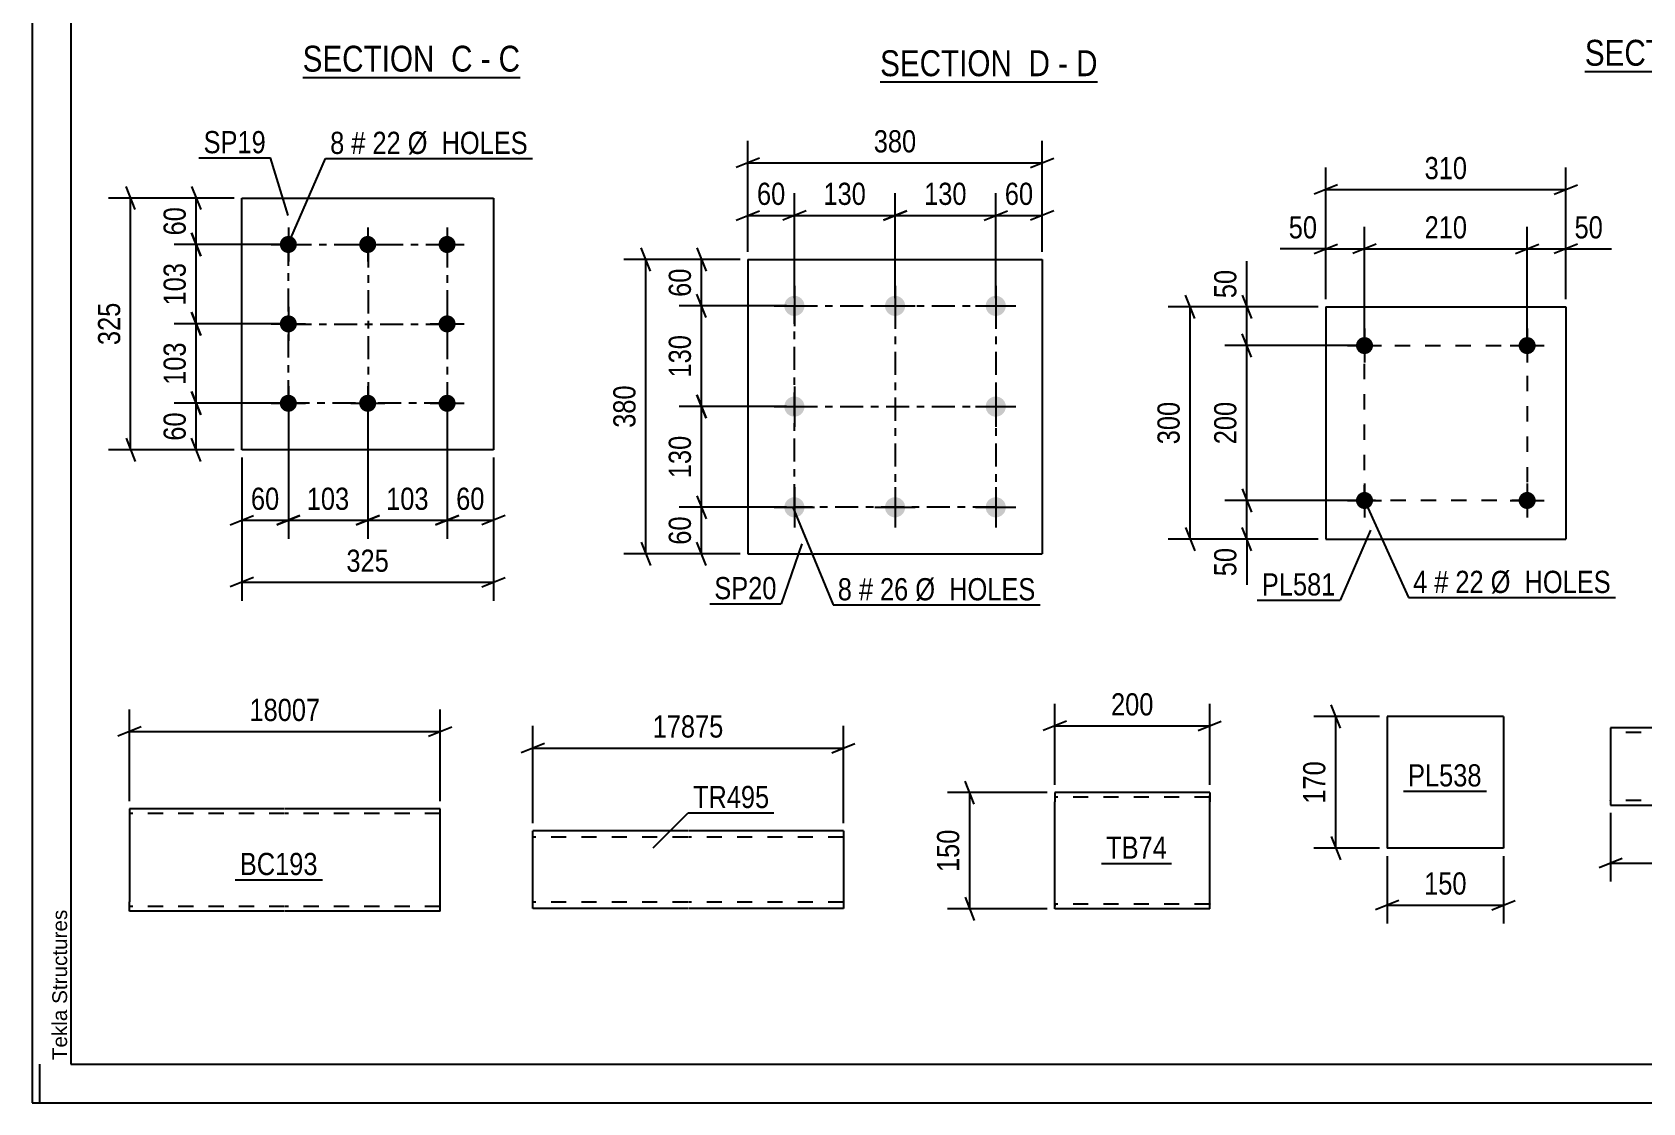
# Model space of a CAD drawing. Header units: millimetres. Extents: x 0 to 841, y 0 to 594.
# Drawn here: x 0 to 208, y 0 to 138.2 of the extents above; entities that cross this region are included whole.
import ezdxf

# ---------------------------------------------------------------- set-up
doc = ezdxf.new("R2010")
doc.units = ezdxf.units.MM
doc.linetypes.add('DXK_LINE_DOT2', pattern=[3.9198, 1.9599, -1.9599])
doc.linetypes.add('DXK_LINE_DOT3', pattern=[5.9187, 2.979, -0.9799, 0.9799, -0.9799])
doc.styles.add('Arial', font='ARIAL.TTF', dxfattribs={"height": 0.2})
doc.styles.add('Arial Narrow', font='ARIALN.TTF', dxfattribs={"height": 0.2})

# ---------------------------------------------------------------- blocks, each defined once
blk = doc.blocks.new('Unknown-318887337-18 - 7061')
at = {"color": 6, "linetype": 'Continuous'}
blk.add_line((109.48, 131.79), (137.55, 131.79), dxfattribs=at)
at = {"color": 0, "linetype": 'Continuous'}
for points in [[(127.59, 132.54), (127.59, 136.04), (109.48, 136.04), (109.48, 132.54)], [(131.41, 132.54), (131.41, 136.04), (128.64, 136.04), (128.64, 132.54)], [(133.73, 132.54), (133.73, 136.04), (132.46, 136.04), (132.46, 132.54)], [(137.55, 132.54), (137.55, 136.04), (134.78, 136.04), (134.78, 132.54)]]:
    blk.add_wipeout(points, dxfattribs=at)
at = {"color": 7, "linetype": 'Continuous', "style": 'Arial Narrow'}
for s, p in [('SECTION ', (109.48, 132.54)), ('D', (128.64, 132.54)), ('D', (134.78, 132.54)), ('-', (132.46, 132.54))]:
    blk.add_text(s, height=3.34, dxfattribs=at).set_placement(p)
blk = doc.blocks.new('Unknown-318887337-1135')
at = {"color": 5, "linetype": 'Continuous'}
for p, q in [((0, 594), (0, 0)), ((5, 589), (5, 5)), ((1, 0), (1, 5)), ((5, 5), (836, 5)), ((0, 0), (841, 0))]:
    blk.add_line(p, q, dxfattribs=at)
at = {"color": 174, "linetype": 'Continuous', "style": 'Arial'}
blk.add_text('Tekla Structures', height=1.9102, rotation=90, dxfattribs=at).set_placement((4.5, 5.5))
blk = doc.blocks.new('Unknown-318887337-13 - 1680')
at = {"color": 6, "linetype": 'Continuous'}
blk.add_line((34.92, 132.38), (62.99, 132.38), dxfattribs=at)
at = {"color": 0, "linetype": 'Continuous'}
for points in [[(53.03, 133.13), (53.03, 136.63), (34.92, 136.63), (34.92, 133.13)], [(56.85, 133.13), (56.85, 136.63), (54.08, 136.63), (54.08, 133.13)], [(59.17, 133.13), (59.17, 136.63), (57.9, 136.63), (57.9, 133.13)], [(62.99, 133.13), (62.99, 136.63), (60.22, 136.63), (60.22, 133.13)]]:
    blk.add_wipeout(points, dxfattribs=at)
at = {"color": 7, "linetype": 'Continuous', "style": 'Arial Narrow'}
for s, p in [('SECTION ', (34.92, 133.13)), ('C', (54.08, 133.13)), ('C', (60.22, 133.13)), ('-', (57.9, 133.13))]:
    blk.add_text(s, height=3.34, dxfattribs=at).set_placement(p)
blk = doc.blocks.new('Unknown-318887337-16 - 6529')
at = {"color": 6, "linetype": 'Continuous'}
blk.add_line((200.47, 133.14), (228.12, 133.14), dxfattribs=at)
at = {"color": 0, "linetype": 'Continuous'}
for points in [[(218.58, 133.89), (218.58, 137.39), (200.47, 137.39), (200.47, 133.89)], [(222.18, 133.89), (222.18, 137.39), (219.63, 137.39), (219.63, 133.89)], [(224.51, 133.89), (224.51, 137.39), (223.23, 137.39), (223.23, 133.89)], [(228.12, 133.89), (228.12, 137.39), (225.56, 137.39), (225.56, 133.89)]]:
    blk.add_wipeout(points, dxfattribs=at)
at = {"color": 7, "linetype": 'Continuous', "style": 'Arial Narrow'}
for s, p in [('SECTION ', (200.47, 133.89)), ('E', (219.63, 133.89)), ('-', (223.23, 133.89)), ('E', (225.56, 133.89))]:
    blk.add_text(s, height=3.34, dxfattribs=at).set_placement(p)
blk = doc.blocks.new('Part-318887337-2305 - 2228')
at = {"color": 2, "linetype": 'Continuous'}
for p, q in [((92.41, 108.88), (92.41, 70.88)), ((92.41, 108.88), (130.41, 108.88)), ((130.41, 108.88), (130.41, 70.88)), ((92.41, 70.88), (130.41, 70.88))]:
    blk.add_line(p, q, dxfattribs=at)
blk = doc.blocks.new('Bolt-318887337-2290 - 2228')
at = {"linetype": 'Continuous'}
for points in [[(98.41, 104.18, -1), (98.41, 101.58, -1)], [(111.41, 104.18, -1), (111.41, 101.58, -1)], [(124.41, 104.18, -1), (124.41, 101.58, -1)], [(98.41, 91.18, -1), (98.41, 88.58, -1)], [(124.41, 91.18, -1), (124.41, 88.58, -1)], [(98.41, 78.18, -1), (98.41, 75.58, -1)], [(111.41, 78.18, -1), (111.41, 75.58, -1)], [(124.41, 78.18, -1), (124.41, 75.58, -1)]]:
    blk.add_hatch(color=1, dxfattribs=at).paths.add_polyline_path(points)
at = {"color": 1, "linetype": 'Continuous'}
for p, q in [((98.41, 105.48), (98.41, 100.28)), ((111.41, 105.48), (111.41, 100.28)), ((124.41, 105.48), (124.41, 100.28)), ((95.81, 102.88), (101.01, 102.88)), ((108.81, 102.88), (114.01, 102.88)), ((121.81, 102.88), (127.01, 102.88)), ((98.41, 92.48), (98.41, 87.28)), ((124.41, 92.48), (124.41, 87.28)), ((95.81, 89.88), (101.01, 89.88)), ((121.81, 89.88), (127.01, 89.88)), ((98.41, 79.48), (98.41, 74.28)), ((111.41, 79.48), (111.41, 74.28)), ((124.41, 79.48), (124.41, 74.28)), ((95.81, 76.88), (101.01, 76.88)), ((108.81, 76.88), (114.01, 76.88)), ((121.81, 76.88), (127.01, 76.88))]:
    blk.add_line(p, q, dxfattribs=at)
blk = doc.blocks.new('Part-318887337-2464 - 2450')
at = {"color": 2, "linetype": 'Continuous'}
for p, q in [((189.96, 49.86), (174.96, 49.86)), ((174.96, 49.86), (174.96, 32.86)), ((189.96, 49.86), (189.96, 32.86)), ((189.96, 32.86), (174.96, 32.86))]:
    blk.add_line(p, q, dxfattribs=at)
blk = doc.blocks.new('Part-318887337-2422 - 2407')
at = {"color": 2, "linetype": 'Continuous'}
for p, q in [((132.03, 40.04), (132.03, 38.84)), ((152.03, 40.04), (132.03, 40.04)), ((152.03, 40.04), (152.03, 39.94)), ((152.03, 39.94), (152.03, 38.84)), ((132.03, 25.78), (132.03, 38.84)), ((152.03, 25.04), (152.03, 38.84)), ((132.03, 25.13), (132.03, 25.78)), ((132.03, 25.04), (132.03, 25.13)), ((152.03, 25.04), (132.03, 25.04))]:
    blk.add_line(p, q, dxfattribs=at)
at = {"color": 7, "linetype": 'DXK_LINE_DOT2'}
for p, q in [((152.03, 38.84), (152.03, 39.68)), ((152.03, 39.44), (132.03, 39.44)), ((132.03, 25.78), (132.03, 25.39)), ((132.03, 25.64), (132.03, 25.68)), ((152.03, 25.64), (132.03, 25.64)), ((132.03, 25.04), (132.03, 25.04)), ((152.03, 25.64), (152.03, 25.78)), ((152.03, 25.68), (152.03, 25.64))]:
    blk.add_line(p, q, dxfattribs=at)
blk = doc.blocks.new('Bolt-318887337-2526 - 2492')
at = {"linetype": 'Continuous'}
for points in [[(33.07, 111.91, -1), (33.07, 109.71, -1)], [(43.32, 111.91, -1), (43.32, 109.71, -1)], [(53.57, 111.91, -1), (53.57, 109.71, -1)], [(33.07, 101.66, -1), (33.07, 99.46, -1)], [(53.57, 101.66, -1), (53.57, 99.46, -1)], [(33.07, 91.41, -1), (33.07, 89.21, -1)], [(43.32, 91.41, -1), (43.32, 89.21, -1)], [(53.57, 91.41, -1), (53.57, 89.21, -1)]]:
    blk.add_hatch(color=1, dxfattribs=at).paths.add_polyline_path(points)
at = {"color": 1, "linetype": 'Continuous'}
for p, q in [((33.07, 113.01), (33.07, 108.61)), ((43.32, 113.01), (43.32, 108.61)), ((53.57, 113.01), (53.57, 108.61)), ((30.87, 110.81), (35.27, 110.81)), ((41.12, 110.81), (45.52, 110.81)), ((51.37, 110.81), (55.77, 110.81)), ((33.07, 102.76), (33.07, 98.36)), ((53.57, 102.76), (53.57, 98.36)), ((30.87, 100.56), (35.27, 100.56)), ((51.37, 100.56), (55.77, 100.56)), ((33.07, 92.51), (33.07, 88.11)), ((43.32, 92.51), (43.32, 88.11)), ((53.57, 92.51), (53.57, 88.11)), ((30.87, 90.31), (35.27, 90.31)), ((41.12, 90.31), (45.52, 90.31)), ((51.37, 90.31), (55.77, 90.31))]:
    blk.add_line(p, q, dxfattribs=at)
blk = doc.blocks.new('Part-318887337-2531 - 2492')
at = {"color": 2, "linetype": 'Continuous'}
for p, q in [((27.07, 84.31), (27.07, 116.81)), ((27.07, 116.81), (59.57, 116.81)), ((59.57, 116.81), (59.57, 84.31)), ((59.57, 84.31), (27.07, 84.31))]:
    blk.add_line(p, q, dxfattribs=at)
blk = doc.blocks.new('Part-318887337-1996 - 1990')
at = {"color": 2, "linetype": 'Continuous'}
for p, q in [((32.57, 37.94), (12.57, 37.94)), ((12.57, 37.94), (12.57, 25.94)), ((52.67, 37.94), (32.67, 37.94)), ((52.67, 24.74), (52.67, 37.94)), ((12.57, 25.09), (12.57, 25.94)), ((12.57, 24.83), (12.57, 25.09)), ((12.57, 24.74), (12.57, 24.83)), ((32.57, 24.74), (12.57, 24.74)), ((52.67, 24.74), (32.67, 24.74))]:
    blk.add_line(p, q, dxfattribs=at)
at = {"color": 7, "linetype": 'DXK_LINE_DOT2'}
for p, q in [((12.57, 37.85), (12.57, 36.74)), ((32.57, 37.34), (12.57, 37.34)), ((52.67, 37.34), (32.67, 37.34)), ((12.57, 25.38), (12.57, 25.94)), ((12.57, 25.34), (12.57, 25.38)), ((12.57, 25.34), (12.57, 25.38)), ((12.57, 25.09), (12.57, 25.38)), ((32.57, 25.34), (12.57, 25.34)), ((52.67, 25.34), (32.67, 25.34)), ((52.67, 25.34), (52.67, 25.38)), ((12.57, 24.74), (12.57, 24.74))]:
    blk.add_line(p, q, dxfattribs=at)
blk = doc.blocks.new('Part-318887337-6510 - 6503')
at = {"color": 2, "linetype": 'Continuous'}
for p, q in [((84.63, 35.1), (64.63, 35.1)), ((64.63, 26.7), (64.63, 35.1)), ((104.73, 35.1), (84.73, 35.1)), ((104.73, 35.1), (104.73, 25.1)), ((64.63, 25.1), (64.63, 26.7)), ((84.63, 25.1), (64.63, 25.1)), ((104.73, 25.1), (84.73, 25.1))]:
    blk.add_line(p, q, dxfattribs=at)
at = {"color": 7, "linetype": 'DXK_LINE_DOT2'}
for p, q in [((84.63, 34.3), (64.63, 34.3)), ((104.73, 34.3), (84.73, 34.3)), ((64.63, 25.23), (64.63, 26.7)), ((64.63, 25.9), (64.63, 25.97)), ((84.63, 25.9), (64.63, 25.9)), ((104.73, 25.9), (84.73, 25.9)), ((104.73, 25.9), (104.73, 25.97))]:
    blk.add_line(p, q, dxfattribs=at)
blk = doc.blocks.new('Part-318887337-6816 - 6812')
at = {"color": 2, "linetype": 'Continuous'}
for p, q in [((203.8, 48.42), (203.8, 38.51)), ((223.4, 48.42), (203.8, 48.42)), ((223.4, 39.62), (223.4, 48.42)), ((223.4, 38.42), (223.4, 39.62)), ((203.8, 38.51), (203.8, 38.42)), ((203.8, 38.42), (223.4, 38.42))]:
    blk.add_line(p, q, dxfattribs=at)
at = {"color": 7, "linetype": 'DXK_LINE_DOT2'}
for p, q in [((223.4, 47.82), (203.8, 47.82)), ((223.4, 47.82), (223.4, 47.77)), ((223.4, 47.77), (223.4, 47.82)), ((223.4, 47.68), (223.4, 47.77)), ((223.4, 47.77), (223.4, 47.68)), ((203.8, 39.02), (203.8, 39.06)), ((223.4, 39.02), (203.8, 39.02)), ((223.4, 39.06), (223.4, 39.39)), ((223.4, 39.02), (223.4, 39.06))]:
    blk.add_line(p, q, dxfattribs=at)
blk = doc.blocks.new('Bolt-318887337-6866 - 6832')
at = {"linetype": 'Continuous'}
for points in [[(173.12, 97.76, -1), (170.92, 97.76, -1)], [(194.12, 97.76, -1), (191.92, 97.76, -1)]]:
    blk.add_hatch(color=1, dxfattribs=at).paths.add_polyline_path(points)
at = {"color": 1, "linetype": 'Continuous'}
for p, q in [((172.02, 99.96), (172.02, 95.56)), ((193.02, 99.96), (193.02, 95.56)), ((169.82, 97.76), (174.22, 97.76)), ((190.82, 97.76), (195.22, 97.76))]:
    blk.add_line(p, q, dxfattribs=at)
blk = doc.blocks.new('Bolt-318887337-6871 - 6832')
at = {"linetype": 'Continuous'}
for points in [[(173.12, 77.76, -1), (170.92, 77.76, -1)], [(194.12, 77.76, -1), (191.92, 77.76, -1)]]:
    blk.add_hatch(color=1, dxfattribs=at).paths.add_polyline_path(points)
at = {"color": 1, "linetype": 'Continuous'}
for p, q in [((172.02, 79.96), (172.02, 75.56)), ((193.02, 79.96), (193.02, 75.56)), ((169.82, 77.76), (174.22, 77.76)), ((190.82, 77.76), (195.22, 77.76))]:
    blk.add_line(p, q, dxfattribs=at)
blk = doc.blocks.new('Part-318887337-6876 - 6832')
at = {"color": 2, "linetype": 'Continuous'}
for p, q in [((167.02, 102.76), (167.02, 72.76)), ((167.02, 102.76), (198.02, 102.76)), ((198.02, 102.76), (198.02, 72.76)), ((167.02, 72.76), (198.02, 72.76))]:
    blk.add_line(p, q, dxfattribs=at)
blk = doc.blocks.new('Rectangle-318887337-2392 - 2228')
at = {"color": 1, "linetype": 'DXK_LINE_DOT3'}
blk.add_lwpolyline([(98.41, 102.88), (124.41, 102.88), (124.41, 76.88), (98.41, 76.88), (98.41, 102.88)], close=True, dxfattribs=at)
blk = doc.blocks.new('Rectangle-318887337-2618 - 2492')
at = {"color": 1, "linetype": 'DXK_LINE_DOT3'}
blk.add_lwpolyline([(33.07, 110.81), (53.57, 110.81), (53.57, 90.31), (33.07, 90.31), (33.07, 110.81)], close=True, dxfattribs=at)
blk = doc.blocks.new('Rectangle-318887337-6985 - 6832')
at = {"color": 1, "linetype": 'DXK_LINE_DOT2'}
blk.add_lwpolyline([(172.02, 97.76), (193.02, 97.76), (193.02, 77.76), (172.02, 77.76), (172.02, 97.76)], close=True, dxfattribs=at)
blk = doc.blocks.new('Line-318887337-2378 - 2228')
at = {"color": 1, "linetype": 'DXK_LINE_DOT3'}
blk.add_line((111.41, 102.88), (111.41, 76.88), dxfattribs=at)
blk = doc.blocks.new('Line-318887337-2604 - 2492')
at = {"color": 1, "linetype": 'DXK_LINE_DOT3'}
blk.add_line((43.37, 110.81), (43.37, 90.31), dxfattribs=at)
blk = doc.blocks.new('Line-318887337-2385 - 2228')
at = {"color": 1, "linetype": 'DXK_LINE_DOT3'}
blk.add_line((98.41, 89.88), (124.41, 89.88), dxfattribs=at)
blk = doc.blocks.new('Line-318887337-2611 - 2492')
at = {"color": 1, "linetype": 'DXK_LINE_DOT3'}
blk.add_line((33.07, 100.51), (53.57, 100.51), dxfattribs=at)
blk = doc.blocks.new('StraightDimension-318887337-11318 - 2228')
at = {"color": 7, "linetype": 'Continuous'}
for p, q in [((87, 101.38), (85.8, 104.38)), ((97.41, 102.88), (83.55, 102.88)), ((86.4, 89.88), (86.4, 102.88)), ((97.41, 89.88), (83.55, 89.88)), ((85.8, 91.38), (87, 88.38))]:
    blk.add_line(p, q, dxfattribs=at)
at = {"color": 0}
blk.add_wipeout([(85.65, 99.72), (81.45, 99.72), (81.45, 93.04), (85.65, 93.04)], dxfattribs=at)
at = {"color": 3, "style": 'Arial Narrow'}
blk.add_text('130', height=2.863, rotation=90.0002, dxfattribs=at).set_placement((85.05, 93.64))
blk = doc.blocks.new('StraightDimension-318887337-2358 - 2228')
at = {"color": 7, "linetype": 'Continuous'}
for p, q in [((85.8, 78.38), (87, 75.38)), ((97.41, 76.88), (83.55, 76.88)), ((86.4, 70.88), (86.4, 76.88)), ((91.41, 70.88), (83.55, 70.88)), ((87, 69.38), (85.8, 72.38))]:
    blk.add_line(p, q, dxfattribs=at)
at = {"color": 0}
blk.add_wipeout([(85.65, 76.31), (81.45, 76.31), (81.45, 71.45), (85.65, 71.45)], dxfattribs=at)
at = {"color": 3, "style": 'Arial Narrow'}
blk.add_text('60', height=2.863, rotation=90.0002, dxfattribs=at).set_placement((85.05, 72.05))
blk = doc.blocks.new('StraightDimension-318887337-2307 - 2228')
at = {"color": 7, "linetype": 'Continuous'}
for p, q in [((92.41, 109.88), (92.41, 124.2)), ((130.41, 109.88), (130.41, 124.2)), ((93.91, 121.95), (90.91, 120.75)), ((92.41, 121.35), (130.41, 121.35)), ((128.91, 120.75), (131.91, 121.95))]:
    blk.add_line(p, q, dxfattribs=at)
at = {"color": 0}
blk.add_wipeout([(114.75, 122.1), (114.75, 126.3), (108.06, 126.3), (108.06, 122.1)], dxfattribs=at)
at = {"color": 3, "style": 'Arial Narrow'}
blk.add_text('380', height=2.863, dxfattribs=at).set_placement((108.66, 122.7))
blk = doc.blocks.new('StraightDimension-318887337-2322 - 2228')
at = {"color": 7, "linetype": 'Continuous'}
for p, q in [((92.41, 109.88), (92.41, 117.42)), ((98.41, 103.88), (98.41, 117.42)), ((90.91, 113.97), (93.91, 115.17)), ((92.41, 114.57), (98.41, 114.57)), ((99.91, 115.17), (96.91, 113.97))]:
    blk.add_line(p, q, dxfattribs=at)
at = {"color": 0}
blk.add_wipeout([(97.83, 115.32), (97.83, 119.52), (92.98, 119.52), (92.98, 115.32)], dxfattribs=at)
at = {"color": 3, "style": 'Arial Narrow'}
blk.add_text('60', height=2.863, dxfattribs=at).set_placement((93.58, 115.92))
blk = doc.blocks.new('StraightDimension-318887337-2332 - 2228')
at = {"color": 7, "linetype": 'Continuous'}
for p, q in [((124.41, 103.88), (124.41, 117.42)), ((130.41, 109.88), (130.41, 117.42)), ((122.91, 113.97), (125.91, 115.17)), ((124.41, 114.57), (130.41, 114.57)), ((131.91, 115.17), (128.91, 113.97))]:
    blk.add_line(p, q, dxfattribs=at)
at = {"color": 0}
blk.add_wipeout([(129.83, 115.32), (129.83, 119.52), (124.98, 119.52), (124.98, 115.32)], dxfattribs=at)
at = {"color": 3, "style": 'Arial Narrow'}
blk.add_text('60', height=2.863, dxfattribs=at).set_placement((125.58, 115.92))
blk = doc.blocks.new('StraightDimension-318887337-2343 - 2228')
at = {"color": 7, "linetype": 'Continuous'}
for p, q in [((79.84, 107.38), (78.64, 110.38)), ((91.41, 108.88), (76.39, 108.88)), ((79.24, 70.88), (79.24, 108.88)), ((91.41, 70.88), (76.39, 70.88)), ((78.64, 72.38), (79.84, 69.38))]:
    blk.add_line(p, q, dxfattribs=at)
at = {"color": 0}
blk.add_wipeout([(78.49, 93.22), (74.29, 93.22), (74.29, 86.54), (78.49, 86.54)], dxfattribs=at)
at = {"color": 3, "style": 'Arial Narrow'}
blk.add_text('380', height=2.863, rotation=90.0002, dxfattribs=at).set_placement((77.89, 87.14))
blk = doc.blocks.new('StraightDimension-318887337-2368 - 2228')
at = {"color": 7, "linetype": 'Continuous'}
for p, q in [((85.8, 110.38), (87, 107.38)), ((91.41, 108.88), (83.55, 108.88)), ((86.4, 102.88), (86.4, 108.88)), ((87, 101.38), (85.8, 104.38)), ((97.41, 102.88), (83.55, 102.88))]:
    blk.add_line(p, q, dxfattribs=at)
at = {"color": 0}
blk.add_wipeout([(85.65, 108.31), (81.45, 108.31), (81.45, 103.45), (85.65, 103.45)], dxfattribs=at)
at = {"color": 3, "style": 'Arial Narrow'}
blk.add_text('60', height=2.863, rotation=90.0002, dxfattribs=at).set_placement((85.05, 104.05))
blk = doc.blocks.new('StraightDimension-318887337-11294 - 2228')
at = {"color": 7, "linetype": 'Continuous'}
for p, q in [((98.41, 103.88), (98.41, 117.42)), ((111.41, 103.88), (111.41, 117.42)), ((99.91, 115.17), (96.91, 113.97)), ((98.41, 114.57), (111.41, 114.57)), ((109.91, 113.97), (112.91, 115.17))]:
    blk.add_line(p, q, dxfattribs=at)
at = {"color": 0}
blk.add_wipeout([(108.25, 115.32), (108.25, 119.52), (101.56, 119.52), (101.56, 115.32)], dxfattribs=at)
at = {"color": 3, "style": 'Arial Narrow'}
blk.add_text('130', height=2.863, dxfattribs=at).set_placement((102.16, 115.92))
blk = doc.blocks.new('StraightDimension-318887337-11296 - 2228')
at = {"color": 7, "linetype": 'Continuous'}
for p, q in [((111.41, 103.88), (111.41, 117.42)), ((124.41, 103.88), (124.41, 117.42)), ((112.91, 115.17), (109.91, 113.97)), ((111.41, 114.57), (124.41, 114.57)), ((122.91, 113.97), (125.91, 115.17))]:
    blk.add_line(p, q, dxfattribs=at)
at = {"color": 0}
blk.add_wipeout([(121.25, 115.32), (121.25, 119.52), (114.56, 119.52), (114.56, 115.32)], dxfattribs=at)
at = {"color": 3, "style": 'Arial Narrow'}
blk.add_text('130', height=2.863, dxfattribs=at).set_placement((115.16, 115.92))
blk = doc.blocks.new('StraightDimension-318887337-11316 - 2228')
at = {"color": 7, "linetype": 'Continuous'}
for p, q in [((97.41, 89.88), (83.55, 89.88)), ((87, 88.38), (85.8, 91.38)), ((86.4, 76.88), (86.4, 89.88)), ((85.8, 78.38), (87, 75.38)), ((97.41, 76.88), (83.55, 76.88))]:
    blk.add_line(p, q, dxfattribs=at)
at = {"color": 0}
blk.add_wipeout([(85.65, 86.72), (81.45, 86.72), (81.45, 80.04), (85.65, 80.04)], dxfattribs=at)
at = {"color": 3, "style": 'Arial Narrow'}
blk.add_text('130', height=2.863, rotation=90.0002, dxfattribs=at).set_placement((85.05, 80.64))
blk = doc.blocks.new('StraightDimension-318887337-2477 - 2450')
at = {"color": 7, "linetype": 'Continuous'}
for p, q in [((168.91, 48.36), (167.71, 51.36)), ((173.96, 49.86), (165.46, 49.86)), ((168.31, 32.86), (168.31, 49.86)), ((167.71, 34.36), (168.91, 31.36)), ((173.96, 32.86), (165.46, 32.86))]:
    blk.add_line(p, q, dxfattribs=at)
at = {"color": 0}
blk.add_wipeout([(167.56, 44.7), (163.36, 44.7), (163.36, 38.02), (167.56, 38.02)], dxfattribs=at)
at = {"color": 3, "style": 'Arial Narrow'}
blk.add_text('170', height=2.863, rotation=90.0002, dxfattribs=at).set_placement((166.96, 38.62))
blk = doc.blocks.new('StraightDimension-318887337-2466 - 2450')
at = {"color": 7, "linetype": 'Continuous'}
for p, q in [((174.96, 31.86), (174.96, 23.13)), ((189.96, 31.86), (189.96, 23.13)), ((176.46, 26.13), (173.46, 24.93)), ((174.96, 25.53), (189.96, 25.53)), ((188.46, 24.93), (191.46, 26.13))]:
    blk.add_line(p, q, dxfattribs=at)
at = {"color": 0}
blk.add_wipeout([(185.8, 26.28), (185.8, 30.48), (179.12, 30.48), (179.12, 26.28)], dxfattribs=at)
at = {"color": 3, "style": 'Arial Narrow'}
blk.add_text('150', height=2.863, dxfattribs=at).set_placement((179.72, 26.88))
blk = doc.blocks.new('StraightDimension-318887337-2424 - 2407')
at = {"color": 7, "linetype": 'Continuous'}
for p, q in [((131.03, 40.04), (118.19, 40.04)), ((121.64, 38.54), (120.44, 41.54)), ((121.04, 25.04), (121.04, 40.04)), ((131.03, 25.04), (118.19, 25.04)), ((120.44, 26.54), (121.64, 23.54))]:
    blk.add_line(p, q, dxfattribs=at)
at = {"color": 0}
blk.add_wipeout([(120.29, 35.88), (116.09, 35.88), (116.09, 29.19), (120.29, 29.19)], dxfattribs=at)
at = {"color": 3, "style": 'Arial Narrow'}
blk.add_text('150', height=2.863, rotation=90.0002, dxfattribs=at).set_placement((119.69, 29.79))
blk = doc.blocks.new('StraightDimension-318887337-2435 - 2407')
at = {"color": 7, "linetype": 'Continuous'}
for p, q in [((132.03, 41.04), (132.03, 51.51)), ((152.03, 41.04), (152.03, 51.51)), ((133.53, 49.26), (130.53, 48.06)), ((132.03, 48.66), (152.03, 48.66)), ((150.53, 48.06), (153.53, 49.26))]:
    blk.add_line(p, q, dxfattribs=at)
at = {"color": 0}
blk.add_wipeout([(145.37, 49.41), (145.37, 53.61), (138.69, 53.61), (138.69, 49.41)], dxfattribs=at)
at = {"color": 3, "style": 'Arial Narrow'}
blk.add_text('200', height=2.863, dxfattribs=at).set_placement((139.29, 50.01))
blk = doc.blocks.new('StraightDimension-318887337-11746 - 2492')
at = {"color": 7, "linetype": 'Continuous'}
for p, q in [((33.07, 89.31), (33.07, 72.8)), ((43.32, 89.31), (43.32, 72.8)), ((31.57, 74.6), (34.57, 75.8)), ((33.07, 75.2), (43.32, 75.2)), ((44.82, 75.8), (41.82, 74.6))]:
    blk.add_line(p, q, dxfattribs=at)
at = {"color": 0}
blk.add_wipeout([(41.53, 75.95), (41.53, 80.15), (34.85, 80.15), (34.85, 75.95)], dxfattribs=at)
at = {"color": 3, "style": 'Arial Narrow'}
blk.add_text('103', height=2.863, dxfattribs=at).set_placement((35.45, 76.55))
blk = doc.blocks.new('StraightDimension-318887337-2580 - 2492')
at = {"color": 7, "linetype": 'Continuous'}
for p, q in [((26.07, 116.81), (18.32, 116.81)), ((20.57, 118.31), (21.77, 115.31)), ((21.17, 110.81), (21.17, 116.81)), ((21.77, 109.31), (20.57, 112.31)), ((32.07, 110.81), (18.32, 110.81))]:
    blk.add_line(p, q, dxfattribs=at)
at = {"color": 0}
blk.add_wipeout([(20.42, 116.24), (16.22, 116.24), (16.22, 111.38), (20.42, 111.38)], dxfattribs=at)
at = {"color": 3, "style": 'Arial Narrow'}
blk.add_text('60', height=2.863, rotation=90.0002, dxfattribs=at).set_placement((19.82, 111.98))
blk = doc.blocks.new('StraightDimension-318887337-2533 - 2492')
at = {"color": 7, "linetype": 'Continuous'}
for p, q in [((26.07, 116.81), (9.86, 116.81)), ((13.31, 115.31), (12.11, 118.31)), ((12.71, 84.31), (12.71, 116.81)), ((12.11, 85.81), (13.31, 82.81)), ((26.07, 84.31), (9.86, 84.31))]:
    blk.add_line(p, q, dxfattribs=at)
at = {"color": 0}
blk.add_wipeout([(11.96, 103.9), (7.76, 103.9), (7.76, 97.22), (11.96, 97.22)], dxfattribs=at)
at = {"color": 3, "style": 'Arial Narrow'}
blk.add_text('325', height=2.863, rotation=90.0002, dxfattribs=at).set_placement((11.36, 97.82))
blk = doc.blocks.new('StraightDimension-318887337-2544 - 2492')
at = {"color": 7, "linetype": 'Continuous'}
for p, q in [((53.57, 89.31), (53.57, 72.8)), ((59.57, 83.31), (59.57, 72.8)), ((52.07, 74.6), (55.07, 75.8)), ((53.57, 75.2), (59.57, 75.2)), ((61.07, 75.8), (58.07, 74.6))]:
    blk.add_line(p, q, dxfattribs=at)
at = {"color": 0}
blk.add_wipeout([(58.99, 75.95), (58.99, 80.15), (54.14, 80.15), (54.14, 75.95)], dxfattribs=at)
at = {"color": 3, "style": 'Arial Narrow'}
blk.add_text('60', height=2.863, dxfattribs=at).set_placement((54.74, 76.55))
blk = doc.blocks.new('StraightDimension-318887337-2554 - 2492')
at = {"color": 7, "linetype": 'Continuous'}
for p, q in [((33.07, 89.31), (33.07, 72.8)), ((27.07, 83.31), (27.07, 72.8)), ((25.57, 74.6), (28.57, 75.8)), ((27.07, 75.2), (33.07, 75.2)), ((34.57, 75.8), (31.57, 74.6))]:
    blk.add_line(p, q, dxfattribs=at)
at = {"color": 0}
blk.add_wipeout([(32.49, 75.95), (32.49, 80.15), (27.64, 80.15), (27.64, 75.95)], dxfattribs=at)
at = {"color": 3, "style": 'Arial Narrow'}
blk.add_text('60', height=2.863, dxfattribs=at).set_placement((28.24, 76.55))
blk = doc.blocks.new('StraightDimension-318887337-2569 - 2492')
at = {"color": 7, "linetype": 'Continuous'}
for p, q in [((27.07, 83.31), (27.07, 64.8)), ((59.57, 83.31), (59.57, 64.8)), ((28.57, 67.8), (25.57, 66.6)), ((27.07, 67.2), (59.57, 67.2)), ((58.07, 66.6), (61.07, 67.8))]:
    blk.add_line(p, q, dxfattribs=at)
at = {"color": 0}
blk.add_wipeout([(46.66, 67.95), (46.66, 72.15), (39.97, 72.15), (39.97, 67.95)], dxfattribs=at)
at = {"color": 3, "style": 'Arial Narrow'}
blk.add_text('325', height=2.863, dxfattribs=at).set_placement((40.57, 68.55))
blk = doc.blocks.new('StraightDimension-318887337-2590 - 2492')
at = {"color": 7, "linetype": 'Continuous'}
for p, q in [((20.57, 91.81), (21.77, 88.81)), ((32.07, 90.31), (18.32, 90.31)), ((21.17, 84.31), (21.17, 90.31)), ((21.77, 82.81), (20.57, 85.81)), ((26.07, 84.31), (18.32, 84.31))]:
    blk.add_line(p, q, dxfattribs=at)
at = {"color": 0}
blk.add_wipeout([(20.42, 89.74), (16.22, 89.74), (16.22, 84.88), (20.42, 84.88)], dxfattribs=at)
at = {"color": 3, "style": 'Arial Narrow'}
blk.add_text('60', height=2.863, rotation=90.0002, dxfattribs=at).set_placement((19.82, 85.48))
blk = doc.blocks.new('StraightDimension-318887337-11748 - 2492')
at = {"color": 7, "linetype": 'Continuous'}
for p, q in [((43.32, 89.31), (43.32, 72.8)), ((53.57, 89.31), (53.57, 72.8)), ((41.82, 74.6), (44.82, 75.8)), ((43.32, 75.2), (53.57, 75.2)), ((55.07, 75.8), (52.07, 74.6))]:
    blk.add_line(p, q, dxfattribs=at)
at = {"color": 0}
blk.add_wipeout([(51.78, 75.95), (51.78, 80.15), (45.1, 80.15), (45.1, 75.95)], dxfattribs=at)
at = {"color": 3, "style": 'Arial Narrow'}
blk.add_text('103', height=2.863, dxfattribs=at).set_placement((45.7, 76.55))
blk = doc.blocks.new('StraightDimension-318887337-11768 - 2492')
at = {"color": 7, "linetype": 'Continuous'}
for p, q in [((20.57, 102.06), (21.77, 99.06)), ((32.07, 100.56), (18.32, 100.56)), ((21.17, 90.31), (21.17, 100.56)), ((21.77, 88.81), (20.57, 91.81)), ((32.07, 90.31), (18.32, 90.31))]:
    blk.add_line(p, q, dxfattribs=at)
at = {"color": 0}
blk.add_wipeout([(20.42, 98.78), (16.22, 98.78), (16.22, 92.09), (20.42, 92.09)], dxfattribs=at)
at = {"color": 3, "style": 'Arial Narrow'}
blk.add_text('103', height=2.863, rotation=90.0002, dxfattribs=at).set_placement((19.82, 92.69))
blk = doc.blocks.new('StraightDimension-318887337-11770 - 2492')
at = {"color": 7, "linetype": 'Continuous'}
for p, q in [((20.57, 112.31), (21.77, 109.31)), ((32.07, 110.81), (18.32, 110.81)), ((21.17, 100.56), (21.17, 110.81)), ((21.77, 99.06), (20.57, 102.06)), ((32.07, 100.56), (18.32, 100.56))]:
    blk.add_line(p, q, dxfattribs=at)
at = {"color": 0}
blk.add_wipeout([(20.42, 109.03), (16.22, 109.03), (16.22, 102.34), (20.42, 102.34)], dxfattribs=at)
at = {"color": 3, "style": 'Arial Narrow'}
blk.add_text('103', height=2.863, rotation=90.0002, dxfattribs=at).set_placement((19.82, 102.94))
blk = doc.blocks.new('StraightDimension-318887337-2074 - 1990')
at = {"color": 7, "linetype": 'Continuous'}
for p, q in [((12.57, 38.94), (12.57, 50.79)), ((52.67, 38.94), (52.67, 50.79)), ((14.07, 48.54), (11.07, 47.34)), ((12.57, 47.94), (52.67, 47.94)), ((51.17, 47.34), (54.17, 48.54))]:
    blk.add_line(p, q, dxfattribs=at)
at = {"color": 0}
blk.add_wipeout([(37.79, 48.69), (37.79, 52.89), (27.45, 52.89), (27.45, 48.69)], dxfattribs=at)
at = {"color": 3, "style": 'Arial Narrow'}
blk.add_text('18007', height=2.863, dxfattribs=at).set_placement((28.05, 49.29))
blk = doc.blocks.new('StraightDimension-318887337-6515 - 6503')
at = {"color": 7, "linetype": 'Continuous'}
for p, q in [((64.63, 36.1), (64.63, 48.65)), ((104.73, 36.1), (104.73, 48.65)), ((66.13, 46.4), (63.13, 45.2)), ((64.63, 45.8), (104.73, 45.8)), ((103.23, 45.2), (106.23, 46.4))]:
    blk.add_line(p, q, dxfattribs=at)
at = {"color": 0}
blk.add_wipeout([(89.85, 46.55), (89.85, 50.75), (79.51, 50.75), (79.51, 46.55)], dxfattribs=at)
at = {"color": 3, "style": 'Arial Narrow'}
blk.add_text('17875', height=2.863, dxfattribs=at).set_placement((80.11, 47.15))
blk = doc.blocks.new('StraightDimension-318887337-6818 - 6812')
at = {"color": 7, "linetype": 'Continuous'}
for p, q in [((203.8, 37.42), (203.8, 28.55)), ((223.4, 37.42), (223.4, 28.55)), ((205.3, 31.55), (202.3, 30.35)), ((221.9, 30.35), (224.9, 31.55)), ((203.8, 30.95), (223.4, 30.95))]:
    blk.add_line(p, q, dxfattribs=at)
at = {"color": 0}
blk.add_wipeout([(216.94, 31.7), (216.94, 35.9), (210.26, 35.9), (210.26, 31.7)], dxfattribs=at)
at = {"color": 3, "style": 'Arial Narrow'}
blk.add_text('196', height=2.863, dxfattribs=at).set_placement((210.86, 32.3))
blk = doc.blocks.new('StraightDimension-318887337-6921 - 6832')
at = {"color": 7, "linetype": 'Continuous'}
for p, q in [((167.02, 103.76), (167.02, 120.74)), ((198.02, 103.76), (198.02, 120.74)), ((168.52, 118.49), (165.52, 117.29)), ((167.02, 117.89), (198.02, 117.89)), ((196.52, 117.29), (199.52, 118.49))]:
    blk.add_line(p, q, dxfattribs=at)
at = {"color": 0}
blk.add_wipeout([(185.86, 118.64), (185.86, 122.84), (179.18, 122.84), (179.18, 118.64)], dxfattribs=at)
at = {"color": 3, "style": 'Arial Narrow'}
blk.add_text('310', height=2.863, dxfattribs=at).set_placement((179.78, 119.24))
blk = doc.blocks.new('StraightDimension-318887337-6878 - 6832')
at = {"color": 7, "linetype": 'Continuous'}
for p, q in [((167.02, 103.76), (167.02, 113.09)), ((172.02, 98.76), (172.02, 113.09)), ((165.52, 109.64), (168.52, 110.84)), ((167.02, 110.24), (172.02, 110.24)), ((173.52, 110.84), (170.52, 109.64))]:
    blk.add_line(p, q, dxfattribs=at)
at = {"color": 0}
blk.add_wipeout([(166.49, 110.99), (166.49, 115.19), (161.64, 115.19), (161.64, 110.99)], dxfattribs=at)
at = {"color": 7, "linetype": 'Continuous'}
blk.add_line((167.02, 110.24), (161.11, 110.24), dxfattribs=at)
blk.add_line((167.02, 110.24), (161.11, 110.24), dxfattribs=at)
at = {"color": 3, "style": 'Arial Narrow'}
blk.add_text('50', height=2.863, dxfattribs=at).set_placement((162.24, 111.59))
blk = doc.blocks.new('StraightDimension-318887337-6956 - 6832')
at = {"color": 7, "linetype": 'Continuous'}
for p, q in [((171.02, 97.76), (153.97, 97.76)), ((157.42, 96.26), (156.22, 99.26)), ((156.82, 77.76), (156.82, 97.76)), ((156.22, 79.26), (157.42, 76.26)), ((171.02, 77.76), (153.97, 77.76))]:
    blk.add_line(p, q, dxfattribs=at)
at = {"color": 0}
blk.add_wipeout([(156.07, 91.1), (151.87, 91.1), (151.87, 84.42), (156.07, 84.42)], dxfattribs=at)
at = {"color": 3, "style": 'Arial Narrow'}
blk.add_text('200', height=2.863, rotation=90.0002, dxfattribs=at).set_placement((155.47, 85.02))
blk = doc.blocks.new('StraightDimension-318887337-6891 - 6832')
at = {"color": 7, "linetype": 'Continuous'}
for p, q in [((172.02, 98.76), (172.02, 113.09)), ((193.02, 98.76), (193.02, 113.09)), ((173.52, 110.84), (170.52, 109.64)), ((172.02, 110.24), (193.02, 110.24)), ((191.52, 109.64), (194.52, 110.84))]:
    blk.add_line(p, q, dxfattribs=at)
at = {"color": 0}
blk.add_wipeout([(185.86, 110.99), (185.86, 115.19), (179.18, 115.19), (179.18, 110.99)], dxfattribs=at)
at = {"color": 3, "style": 'Arial Narrow'}
blk.add_text('210', height=2.863, dxfattribs=at).set_placement((179.78, 111.59))
blk = doc.blocks.new('StraightDimension-318887337-6972 - 6832')
at = {"color": 7, "linetype": 'Continuous'}
for p, q in [((156.22, 79.26), (157.42, 76.26)), ((171.02, 77.76), (153.97, 77.76)), ((156.82, 72.76), (156.82, 77.76)), ((157.42, 71.26), (156.22, 74.26)), ((166.02, 72.76), (153.97, 72.76))]:
    blk.add_line(p, q, dxfattribs=at)
at = {"color": 0}
blk.add_wipeout([(156.07, 72.23), (151.87, 72.23), (151.87, 67.38), (156.07, 67.38)], dxfattribs=at)
at = {"color": 7, "linetype": 'Continuous'}
blk.add_line((156.82, 72.76), (156.82, 66.85), dxfattribs=at)
blk.add_line((156.82, 72.76), (156.82, 66.85), dxfattribs=at)
at = {"color": 3, "style": 'Arial Narrow'}
blk.add_text('50', height=2.863, rotation=90.0002, dxfattribs=at).set_placement((155.47, 67.98))
blk = doc.blocks.new('StraightDimension-318887337-6907 - 6832')
at = {"color": 7, "linetype": 'Continuous'}
for p, q in [((193.02, 98.76), (193.02, 113.09)), ((198.02, 103.76), (198.02, 113.09)), ((191.52, 109.64), (194.52, 110.84)), ((193.02, 110.24), (198.02, 110.24)), ((199.52, 110.84), (196.52, 109.64))]:
    blk.add_line(p, q, dxfattribs=at)
at = {"color": 0}
blk.add_wipeout([(203.4, 110.99), (203.4, 115.19), (198.54, 115.19), (198.54, 110.99)], dxfattribs=at)
at = {"color": 7, "linetype": 'Continuous'}
blk.add_line((198.02, 110.24), (203.92, 110.24), dxfattribs=at)
blk.add_line((198.02, 110.24), (203.92, 110.24), dxfattribs=at)
at = {"color": 3, "style": 'Arial Narrow'}
blk.add_text('50', height=2.863, dxfattribs=at).set_placement((199.14, 111.59))
blk = doc.blocks.new('StraightDimension-318887337-6932 - 6832')
at = {"color": 7, "linetype": 'Continuous'}
for p, q in [((150.1, 101.26), (148.9, 104.26)), ((166.02, 102.76), (146.65, 102.76)), ((149.5, 72.76), (149.5, 102.76)), ((148.9, 74.26), (150.1, 71.26)), ((166.02, 72.76), (146.65, 72.76))]:
    blk.add_line(p, q, dxfattribs=at)
at = {"color": 0}
blk.add_wipeout([(148.75, 91.1), (144.55, 91.1), (144.55, 84.42), (148.75, 84.42)], dxfattribs=at)
at = {"color": 3, "style": 'Arial Narrow'}
blk.add_text('300', height=2.863, rotation=90.0002, dxfattribs=at).set_placement((148.15, 85.02))
blk = doc.blocks.new('StraightDimension-318887337-6943 - 6832')
at = {"color": 7, "linetype": 'Continuous'}
for p, q in [((156.22, 104.26), (157.42, 101.26)), ((166.02, 102.76), (153.97, 102.76)), ((156.82, 97.76), (156.82, 102.76)), ((171.02, 97.76), (153.97, 97.76)), ((157.42, 96.26), (156.22, 99.26))]:
    blk.add_line(p, q, dxfattribs=at)
at = {"color": 0}
blk.add_wipeout([(156.07, 108.14), (151.87, 108.14), (151.87, 103.28), (156.07, 103.28)], dxfattribs=at)
at = {"color": 7, "linetype": 'Continuous'}
blk.add_line((156.82, 102.76), (156.82, 108.66), dxfattribs=at)
blk.add_line((156.82, 102.76), (156.82, 108.66), dxfattribs=at)
at = {"color": 3, "style": 'Arial Narrow'}
blk.add_text('50', height=2.863, rotation=90.0002, dxfattribs=at).set_placement((155.47, 103.88))
blk = doc.blocks.new('Mark-318887337-2286 - 2228')
at = {"color": 0}
blk.add_wipeout([(105.84, 64.87), (105.84, 67.87), (104.01, 67.87), (104.01, 64.87)], dxfattribs=at)
blk.add_wipeout([(105.84, 64.87), (105.84, 67.87), (104.01, 67.87), (104.01, 64.87)], dxfattribs=at)
at = {"color": 7, "linetype": 'Continuous'}
blk.add_line((98.17, 76.98), (103.41, 64.27), dxfattribs=at)
at = {"color": 3, "style": 'Arial Narrow'}
blk.add_text('8', height=2.86, dxfattribs=at).set_placement((104.01, 64.87))
at = {"color": 0}
blk.add_wipeout([(108.56, 64.87), (108.56, 67.87), (106.74, 67.87), (106.74, 64.87)], dxfattribs=at)
blk.add_wipeout([(108.56, 64.87), (108.56, 67.87), (106.74, 67.87), (106.74, 64.87)], dxfattribs=at)
blk.add_wipeout([(113.12, 64.87), (113.12, 67.87), (109.46, 67.87), (109.46, 64.87)], dxfattribs=at)
blk.add_wipeout([(113.12, 64.87), (113.12, 67.87), (109.46, 67.87), (109.46, 64.87)], dxfattribs=at)
at = {"color": 3, "style": 'Arial Narrow'}
for s, height, p in [('#', 2.86, (106.74, 64.87)), ('26', 2.863, (109.46, 64.87))]:
    blk.add_text(s, height=height, dxfattribs=at).set_placement(p)
at = {"color": 0}
blk.add_wipeout([(129.55, 64.87), (129.55, 67.87), (114.02, 67.87), (114.02, 64.87)], dxfattribs=at)
blk.add_wipeout([(129.55, 64.87), (129.55, 67.87), (114.02, 67.87), (114.02, 64.87)], dxfattribs=at)
at = {"color": 7, "linetype": 'Continuous'}
blk.add_line((103.41, 64.27), (130.15, 64.27), dxfattribs=at)
at = {"color": 3, "style": 'Arial Narrow'}
blk.add_text('Ø  HOLES', height=2.863, dxfattribs=at).set_placement((114.02, 64.87))
blk = doc.blocks.new('Mark-318887337-2301 - 2228')
at = {"color": 0}
blk.add_wipeout([(96.11, 65.01), (96.11, 68.01), (88.07, 68.01), (88.07, 65.01)], dxfattribs=at)
blk.add_wipeout([(96.11, 65.01), (96.11, 68.01), (88.07, 68.01), (88.07, 65.01)], dxfattribs=at)
at = {"color": 30, "linetype": 'Continuous'}
for p in [(99.39, 72.15), (87.47, 64.41)]:
    blk.add_line(p, (96.71, 64.41), dxfattribs=at)
at = {"color": 3, "style": 'Arial Narrow'}
blk.add_text('SP20', height=2.863, dxfattribs=at).set_placement((88.07, 65.01))
blk = doc.blocks.new('Mark-318887337-2462 - 2450')
at = {"color": 0}
blk.add_wipeout([(187.15, 40.84), (187.15, 43.84), (177.64, 43.84), (177.64, 40.84)], dxfattribs=at)
blk.add_wipeout([(187.15, 40.84), (187.15, 43.84), (177.64, 43.84), (177.64, 40.84)], dxfattribs=at)
at = {"color": 30, "linetype": 'Continuous'}
blk.add_line((177.04, 40.24), (187.75, 40.24), dxfattribs=at)
at = {"color": 3, "style": 'Arial Narrow'}
blk.add_text('PL538', height=2.863, dxfattribs=at).set_placement((177.64, 40.84))
blk = doc.blocks.new('Mark-318887337-2420 - 2407')
at = {"color": 0}
blk.add_wipeout([(146.51, 31.51), (146.51, 34.51), (138.66, 34.51), (138.66, 31.51)], dxfattribs=at)
blk.add_wipeout([(146.51, 31.51), (146.51, 34.51), (138.66, 34.51), (138.66, 31.51)], dxfattribs=at)
at = {"color": 30, "linetype": 'Continuous'}
blk.add_line((138.06, 30.91), (147.11, 30.91), dxfattribs=at)
at = {"color": 3, "style": 'Arial Narrow'}
blk.add_text('TB74', height=2.863, dxfattribs=at).set_placement((138.66, 31.51))
blk = doc.blocks.new('Mark-318887337-2527 - 2492')
at = {"color": 0}
blk.add_wipeout([(30.17, 122.59), (30.17, 125.59), (22.13, 125.59), (22.13, 122.59)], dxfattribs=at)
blk.add_wipeout([(30.17, 122.59), (30.17, 125.59), (22.13, 125.59), (22.13, 122.59)], dxfattribs=at)
at = {"color": 30, "linetype": 'Continuous'}
for p in [(21.53, 121.99), (33.06, 114.56)]:
    blk.add_line(p, (30.77, 121.99), dxfattribs=at)
at = {"color": 3, "style": 'Arial Narrow'}
blk.add_text('SP19', height=2.863, dxfattribs=at).set_placement((22.13, 122.59))
blk = doc.blocks.new('Mark-318887337-2522 - 2492')
at = {"color": 0}
blk.add_wipeout([(40.3, 122.5), (40.3, 125.5), (38.47, 125.5), (38.47, 122.5)], dxfattribs=at)
blk.add_wipeout([(40.3, 122.5), (40.3, 125.5), (38.47, 125.5), (38.47, 122.5)], dxfattribs=at)
at = {"color": 7, "linetype": 'Continuous'}
blk.add_line((32.97, 110.62), (37.87, 121.9), dxfattribs=at)
at = {"color": 3, "style": 'Arial Narrow'}
blk.add_text('8', height=2.86, dxfattribs=at).set_placement((38.47, 122.5))
at = {"color": 0}
blk.add_wipeout([(43.03, 122.5), (43.03, 125.5), (41.2, 125.5), (41.2, 122.5)], dxfattribs=at)
blk.add_wipeout([(43.03, 122.5), (43.03, 125.5), (41.2, 125.5), (41.2, 122.5)], dxfattribs=at)
blk.add_wipeout([(47.58, 122.5), (47.58, 125.5), (43.93, 125.5), (43.93, 122.5)], dxfattribs=at)
blk.add_wipeout([(47.58, 122.5), (47.58, 125.5), (43.93, 125.5), (43.93, 122.5)], dxfattribs=at)
at = {"color": 3, "style": 'Arial Narrow'}
for s, height, p in [('#', 2.86, (41.2, 122.5)), ('22', 2.863, (43.93, 122.5))]:
    blk.add_text(s, height=height, dxfattribs=at).set_placement(p)
at = {"color": 0}
blk.add_wipeout([(64.01, 122.5), (64.01, 125.5), (48.48, 125.5), (48.48, 122.5)], dxfattribs=at)
blk.add_wipeout([(64.01, 122.5), (64.01, 125.5), (48.48, 125.5), (48.48, 122.5)], dxfattribs=at)
at = {"color": 7, "linetype": 'Continuous'}
blk.add_line((37.87, 121.9), (64.61, 121.9), dxfattribs=at)
at = {"color": 3, "style": 'Arial Narrow'}
blk.add_text('Ø  HOLES', height=2.863, dxfattribs=at).set_placement((48.48, 122.5))
blk = doc.blocks.new('Mark-318887337-1994 - 1990')
at = {"color": 0}
blk.add_wipeout([(36.86, 29.4), (36.86, 32.4), (26.81, 32.4), (26.81, 29.4)], dxfattribs=at)
blk.add_wipeout([(36.86, 29.4), (36.86, 32.4), (26.81, 32.4), (26.81, 29.4)], dxfattribs=at)
at = {"color": 30, "linetype": 'Continuous'}
blk.add_line((26.21, 28.8), (37.46, 28.8), dxfattribs=at)
at = {"color": 3, "style": 'Arial Narrow'}
blk.add_text('BC193', height=2.863, dxfattribs=at).set_placement((26.81, 29.4))
blk = doc.blocks.new('Mark-318887337-6506 - 6503')
at = {"color": 0}
blk.add_wipeout([(95.17, 38.05), (95.17, 41.05), (85.31, 41.05), (85.31, 38.05)], dxfattribs=at)
blk.add_wipeout([(95.17, 38.05), (95.17, 41.05), (85.31, 41.05), (85.31, 38.05)], dxfattribs=at)
at = {"color": 30, "linetype": 'Continuous'}
for p, q in [((80.17, 32.9), (84.71, 37.45)), ((84.71, 37.45), (95.77, 37.45))]:
    blk.add_line(p, q, dxfattribs=at)
at = {"color": 3, "style": 'Arial Narrow'}
blk.add_text('TR495', height=2.863, dxfattribs=at).set_placement((85.31, 38.05))
blk = doc.blocks.new('Mark-318887337-6872 - 6832')
at = {"color": 0}
blk.add_wipeout([(168.27, 65.49), (168.27, 68.49), (158.77, 68.49), (158.77, 65.49)], dxfattribs=at)
blk.add_wipeout([(168.27, 65.49), (168.27, 68.49), (158.77, 68.49), (158.77, 65.49)], dxfattribs=at)
at = {"color": 30, "linetype": 'Continuous'}
for p in [(172.8, 73.91), (158.17, 64.89)]:
    blk.add_line(p, (168.87, 64.89), dxfattribs=at)
at = {"color": 3, "style": 'Arial Narrow'}
blk.add_text('PL581', height=2.863, dxfattribs=at).set_placement((158.77, 65.49))
blk = doc.blocks.new('MarkSet-318887337-7032 - 6832')
at = {"color": 0}
blk.add_wipeout([(180.12, 65.82), (180.12, 68.82), (178.3, 68.82), (178.3, 65.82)], dxfattribs=at)
blk.add_wipeout([(180.12, 65.82), (180.12, 68.82), (178.3, 68.82), (178.3, 65.82)], dxfattribs=at)
at = {"color": 7, "linetype": 'Continuous'}
blk.add_line((172.02, 77.76), (177.7, 65.22), dxfattribs=at)
at = {"color": 0}
blk.add_wipeout([(182.85, 65.82), (182.85, 68.82), (181.02, 68.82), (181.02, 65.82)], dxfattribs=at)
blk.add_wipeout([(182.85, 65.82), (182.85, 68.82), (181.02, 68.82), (181.02, 65.82)], dxfattribs=at)
at = {"color": 3, "style": 'Arial Narrow'}
blk.add_text('4', height=2.86, dxfattribs=at).set_placement((178.3, 65.82))
at = {"color": 0}
blk.add_wipeout([(187.41, 65.82), (187.41, 68.82), (183.75, 68.82), (183.75, 65.82)], dxfattribs=at)
blk.add_wipeout([(187.41, 65.82), (187.41, 68.82), (183.75, 68.82), (183.75, 65.82)], dxfattribs=at)
at = {"color": 3, "style": 'Arial Narrow'}
for s, height, p in [('#', 2.86, (181.02, 65.82)), ('22', 2.863, (183.75, 65.82))]:
    blk.add_text(s, height=height, dxfattribs=at).set_placement(p)
at = {"color": 0}
blk.add_wipeout([(203.84, 65.82), (203.84, 68.82), (188.31, 68.82), (188.31, 65.82)], dxfattribs=at)
blk.add_wipeout([(203.84, 65.82), (203.84, 68.82), (188.31, 68.82), (188.31, 65.82)], dxfattribs=at)
at = {"color": 7, "linetype": 'Continuous'}
blk.add_line((177.7, 65.22), (204.44, 65.22), dxfattribs=at)
at = {"color": 3, "style": 'Arial Narrow'}
blk.add_text('Ø  HOLES', height=2.863, dxfattribs=at).set_placement((188.31, 65.82))

msp = doc.modelspace()

# ---------------------------------------------------------------- block references
for name in ['Unknown-318887337-18 - 7061', 'Part-318887337-2531 - 2492', 'Bolt-318887337-2526 - 2492', 'Rectangle-318887337-2618 - 2492', 'Line-318887337-2604 - 2492', 'Part-318887337-2305 - 2228', 'Bolt-318887337-2290 - 2228', 'Rectangle-318887337-2392 - 2228', 'Line-318887337-2378 - 2228', 'Part-318887337-6876 - 6832', 'Line-318887337-2611 - 2492', 'Bolt-318887337-6866 - 6832', 'Rectangle-318887337-6985 - 6832', 'Line-318887337-2385 - 2228', 'Bolt-318887337-6871 - 6832', 'Part-318887337-2464 - 2450', 'Part-318887337-6816 - 6812', 'Part-318887337-2422 - 2407', 'Part-318887337-1996 - 1990', 'Part-318887337-6510 - 6503']:
    msp.add_blockref(name, (0, 0))

# ---------------------------------------------------------------- next in the draw order: block references
msp.add_blockref('Unknown-318887337-1135', (0, 0))

# ---------------------------------------------------------------- next in the draw order: block references
for name in ['Unknown-318887337-16 - 6529', 'Unknown-318887337-13 - 1680', 'StraightDimension-318887337-2307 - 2228', 'StraightDimension-318887337-6921 - 6832', 'StraightDimension-318887337-2580 - 2492', 'StraightDimension-318887337-11318 - 2228', 'StraightDimension-318887337-11746 - 2492', 'StraightDimension-318887337-2544 - 2492', 'StraightDimension-318887337-2358 - 2228', 'StraightDimension-318887337-2074 - 1990', 'StraightDimension-318887337-6515 - 6503', 'StraightDimension-318887337-2477 - 2450', 'Mark-318887337-2462 - 2450', 'StraightDimension-318887337-2424 - 2407', 'StraightDimension-318887337-6818 - 6812', 'Mark-318887337-2420 - 2407', 'Mark-318887337-1994 - 1990']:
    msp.add_blockref(name, (0, 0))

# ---------------------------------------------------------------- next in the draw order: block references
for name in ['StraightDimension-318887337-2322 - 2228', 'StraightDimension-318887337-2332 - 2228', 'StraightDimension-318887337-2533 - 2492', 'StraightDimension-318887337-6878 - 6832', 'StraightDimension-318887337-2435 - 2407', 'Mark-318887337-6506 - 6503', 'StraightDimension-318887337-2466 - 2450']:
    msp.add_blockref(name, (0, 0))

# ---------------------------------------------------------------- next in the draw order: block references
for name in ['Mark-318887337-2527 - 2492', 'StraightDimension-318887337-2343 - 2228', 'StraightDimension-318887337-6956 - 6832', 'StraightDimension-318887337-2554 - 2492']:
    msp.add_blockref(name, (0, 0))

# ---------------------------------------------------------------- next in the draw order: block references
for name in ['StraightDimension-318887337-6891 - 6832', 'StraightDimension-318887337-2368 - 2228', 'StraightDimension-318887337-11316 - 2228', 'StraightDimension-318887337-2569 - 2492', 'StraightDimension-318887337-6972 - 6832']:
    msp.add_blockref(name, (0, 0))

# ---------------------------------------------------------------- next in the draw order: block references
for name in ['StraightDimension-318887337-11294 - 2228', 'StraightDimension-318887337-6907 - 6832', 'StraightDimension-318887337-6932 - 6832', 'StraightDimension-318887337-2590 - 2492', 'StraightDimension-318887337-11748 - 2492', 'Mark-318887337-2286 - 2228']:
    msp.add_blockref(name, (0, 0))

# ---------------------------------------------------------------- next in the draw order: block references
for name in ['StraightDimension-318887337-11296 - 2228', 'StraightDimension-318887337-6943 - 6832', 'StraightDimension-318887337-11768 - 2492', 'Mark-318887337-6872 - 6832', 'Mark-318887337-2301 - 2228']:
    msp.add_blockref(name, (0, 0))

# ---------------------------------------------------------------- next in the draw order: block references
for name in ['StraightDimension-318887337-11770 - 2492', 'MarkSet-318887337-7032 - 6832']:
    msp.add_blockref(name, (0, 0))

# ---------------------------------------------------------------- next in the draw order: block references
msp.add_blockref('Mark-318887337-2522 - 2492', (0, 0))

doc.saveas('drawing.dxf')
